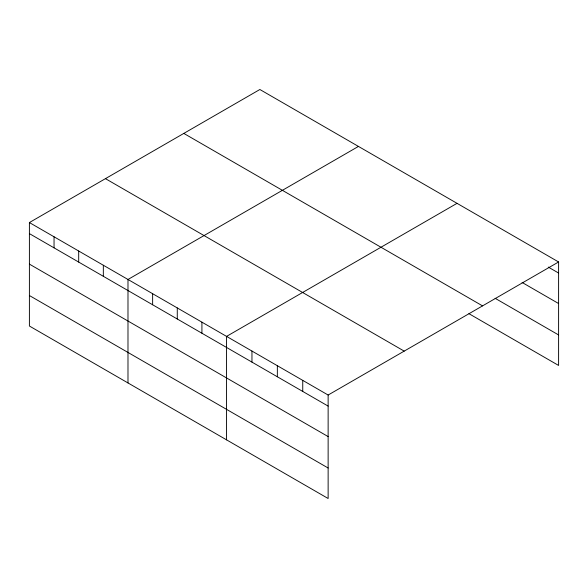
<?xml version="1.0" encoding="UTF-8"?>
<svg xmlns="http://www.w3.org/2000/svg" width="588" height="588" viewBox="0 0 588 588"><rect width="100%" height="100%" fill="white"/><g stroke="black" fill="none" stroke-linecap="round" stroke-linejoin="round"><path stroke-width="0.88" d="M29.4 222.558L328.133 395.033L328.133 498.499L29.4 326.024L29.4 222.558L259.867 89.501L558.6 261.976L558.6 365.442L468.93 313.669M358.445 146.419L127.986 279.476L127.986 382.942M457.03 203.338L226.564 336.395L226.564 439.853M328.133 395.033L558.6 261.976M548.281 267.084L558.6 273.038M522.1 282.453L558.6 303.533M495.118 298.3L558.6 334.947M183.809 133.41L482.55 305.885M105.45 178.649L404.191 351.124M29.4 233.62L328.133 406.095M29.4 264.115L328.133 436.59M29.4 295.529L328.133 468.004M302.746 380.377L302.746 391.432M277.352 365.714L277.352 376.776M251.958 351.051L251.958 362.112M201.919 322.165L201.919 333.227M177.275 307.936L177.275 318.997M152.63 293.706L152.63 304.768M103.334 265.247L103.334 276.309M78.689 251.017L78.689 262.079M54.045 236.788L54.045 247.849"/></g></svg>
